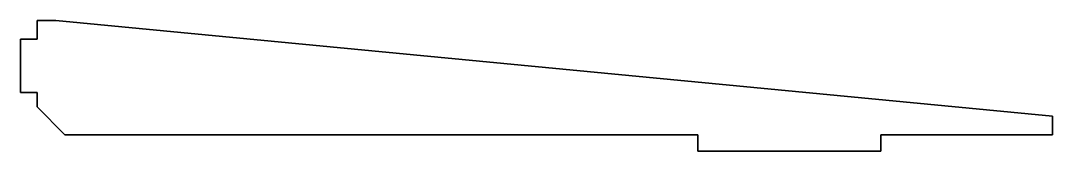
# Model space of a CAD drawing. Header units: millimetres. Extents: x -41 to 71, y 0 to 14.
import ezdxf

# ---------------------------------------------------------------- set-up
doc = ezdxf.new("R2010")
doc.units = ezdxf.units.MM
doc.layers.add('SIMUMAK Visible (ISO)', color=7, linetype='Continuous', lineweight=35)

# ---------------------------------------------------------------- blocks, each defined once
blk = doc.blocks.new('SIL-026-KRPE-02_Cartelas_SIL-026-KRPE-02')
at = {"layer": 'SIMUMAK Visible (ISO)'}
for p, q in [((-54.1, 5.075), (-54.1, 7.075)), ((-54.1, 7.075), (-52.1, 7.075)), ((-52.1, 7.075), (55.9, -3.275)), ((-55.9, -0.725), (-55.9, 5.075)), ((-55.9, 5.075), (-54.1, 5.075)), ((-54.1, -0.725), (-55.9, -0.725)), ((-54.1, -2.275), (-54.1, -0.725)), ((-51.1, -5.275), (-54.1, -2.275)), ((55.9, -3.275), (55.9, -5.275)), ((17.5, -5.275), (-51.1, -5.275)), ((17.5, -7.075), (17.5, -5.275)), ((55.9, -5.275), (37.3, -5.275)), ((37.3, -5.275), (37.3, -7.075)), ((37.3, -7.075), (17.5, -7.075))]:
    blk.add_line(p, q, dxfattribs=at)

msp = doc.modelspace()

# ---------------------------------------------------------------- block references
msp.add_blockref('SIL-026-KRPE-02_Cartelas_SIL-026-KRPE-02', (14.98, 6.62))

doc.saveas('drawing.dxf')
